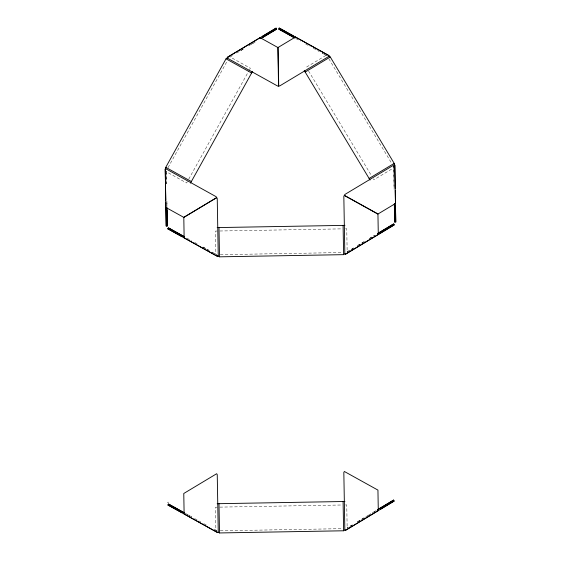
<?xml version="1.0" encoding="UTF-8"?>
<svg xmlns="http://www.w3.org/2000/svg" width="561" height="561" viewBox="0 0 561 561"><rect width="100%" height="100%" fill="white"/><g stroke="black" fill="none" stroke-linecap="round" stroke-linejoin="round"><path stroke-width="0.42" stroke-dasharray="2.81 2.1" d="M168.027 167.655L227.086 61.289M187.451 181.448L186.603 182.977L165.902 171.484M188.727 179.155L249.063 70.49M249.491 69.725L250.339 68.19L230.375 57.11M347.056 251.973L353.746 247.941M364.159 241.665L356.719 246.146L364.264 241.63M369.362 238.53L374.566 235.396M357.462 521.821L370.849 513.757M373.822 511.969L376.796 510.173M240.501 50.735L243.488 48.94M250.97 44.452L253.965 42.657M325.871 55.462L306.306 67.222L307.204 68.723M347.07 251.966L353.795 247.92M369.503 238.488L374.734 235.34M357.539 521.8L364.264 517.754M368.009 515.51L374.734 511.464M230.017 57.026L232.997 55.244M236.721 53.014L243.425 49.003M248.642 45.883L255.346 41.872M217.226 231.041L215.48 231.076L215.88 253.902M219.849 230.999L342.378 228.86M345.583 228.804L346.754 228.783L347.154 251.616M220.27 254.673L341.915 252.548M217.226 507.165L215.48 507.2L215.88 530.026M219.849 507.123L342.378 504.984M345.583 504.928L346.754 504.907L347.154 527.74M220.27 530.797L341.915 528.672M295.829 38.555L300.387 41.072M305.71 44.01L310.268 46.535M313.304 48.211L319.384 51.57M322.428 53.253L326.986 55.77L322.4 53.225M186.96 238.18L191.532 240.718M194.59 242.415L197.64 244.105M202.984 247.064L209.085 250.451M212.135 252.141L216.714 254.68L212.17 252.148M186.96 514.304L191.532 516.842M194.59 518.539L200.691 521.919M203.741 523.609L206.799 525.306M203.068 247.085L209.141 250.465M184.857 513.091L191.687 516.884M328.851 58.779L391.515 163.069M393.317 166.07L394.222 167.571L373.928 179.765L373.317 178.763M308.557 70.974L371.67 176.014M394.103 187.809L393.724 166L394.103 189.436M166.589 183.798L166.358 170.782L166.568 183.875M166.898 201.161L166.996 206.371M166.89 203.068L166.954 206.553M352.259 524.963L347.056 528.097L352.301 524.949M216.714 530.804L213.664 529.114L216.728 530.804"/><path stroke-width="0.84" d="M167.059 209.842L167.325 225.943L166.196 226.013L165.222 169.064L166.322 169.043L216.153 196.715L217.247 198.538L218.243 255.521L217.703 256.489L167.9 228.86L168.496 227.892L184.099 236.546M294.308 37.713L278.705 29.067L279.21 28.05L329.041 55.644L328.501 56.612L279.644 85.966L277.611 86.029L227.78 58.365L227.212 57.411L260.129 37.664L278.074 47.629L278.719 86.015M167.9 228.86L168.496 227.892L183.931 236.504M292.793 36.872L293.326 35.911L279.21 28.05M329.041 55.644L295.465 37.033L294.925 38.001L278.677 29.018M217.71 532.613L184.127 514.002L183.77 493.484L216.679 473.715L217.247 474.662L218.243 531.653L217.703 532.613L167.9 504.984L168.496 504.016L184.099 512.67M165.825 168.987L165.768 167.318L226.02 58.807L228.194 57.538M262.793 37.419L276.608 29.13L276.068 28.134L262.225 36.472M190.474 183.124L252.506 71.408M276.608 29.13L260.697 38.618L260.129 37.671M217.338 255.578L219.505 256.826L343.605 254.659L345.029 253.775M218.061 532.123L219.505 532.95L343.605 530.783L345.029 529.907M377.539 233.6L393.633 223.958L394.201 224.905L345.394 254.259L344.826 253.313L343.83 196.329L344.847 194.485L393.703 165.13L394.811 165.109L395.484 203.496L377.89 214.064L344.314 195.452M345.394 254.259L394.201 224.905L393.577 223.958L379.769 232.254L380.344 233.201M168.104 502.291L167.935 502.558M377.539 509.725L393.633 500.082L379.769 508.378M345.394 530.383L378.296 510.615L377.939 490.097L344.363 471.485L343.83 472.453L344.826 529.437L345.394 530.383L394.201 501.029L393.577 500.082M295.465 37.033L277.87 47.601L278.544 85.987M305.184 72.067L330.275 56.991L394.201 163.384L394.208 165.06M216.679 197.591L183.77 217.359L165.86 207.444L166.968 207.43M216.721 197.661L183.805 217.409L184.134 237.878L217.71 256.489M369.11 178.461L394.201 163.384M380.344 509.325L394.145 501.029M227.212 57.418L276.068 28.134M394.341 204.19L394.649 222.03L395.786 222.058L395.217 190.284M217.17 227.591L344.938 225.361M168.433 504.016L183.931 512.628M217.17 503.715L344.938 501.485M167.9 504.984L182.045 512.789M328.802 56.205L330.275 56.991M226.02 58.807L251.609 73.014M344.363 195.361L377.939 213.972L378.296 234.491L377.728 233.544M165.768 167.318L191.357 181.526M167.956 228.853L182.045 236.665M304.244 70.497L370.057 180.032M394.649 222.03L394.376 203.51M377.728 509.668L378.296 510.615M395.47 205.908L395.75 222.009M343.094 225.396L343.605 254.659M343.094 501.52L343.605 530.783M218.993 227.563L219.505 256.826M218.993 503.687L219.505 532.95M167.024 208.103L167.297 225.999L166.224 225.964L165.811 202.051M165.222 169.064L165.783 200.312M394.811 165.109L395.189 188.545"/></g></svg>
